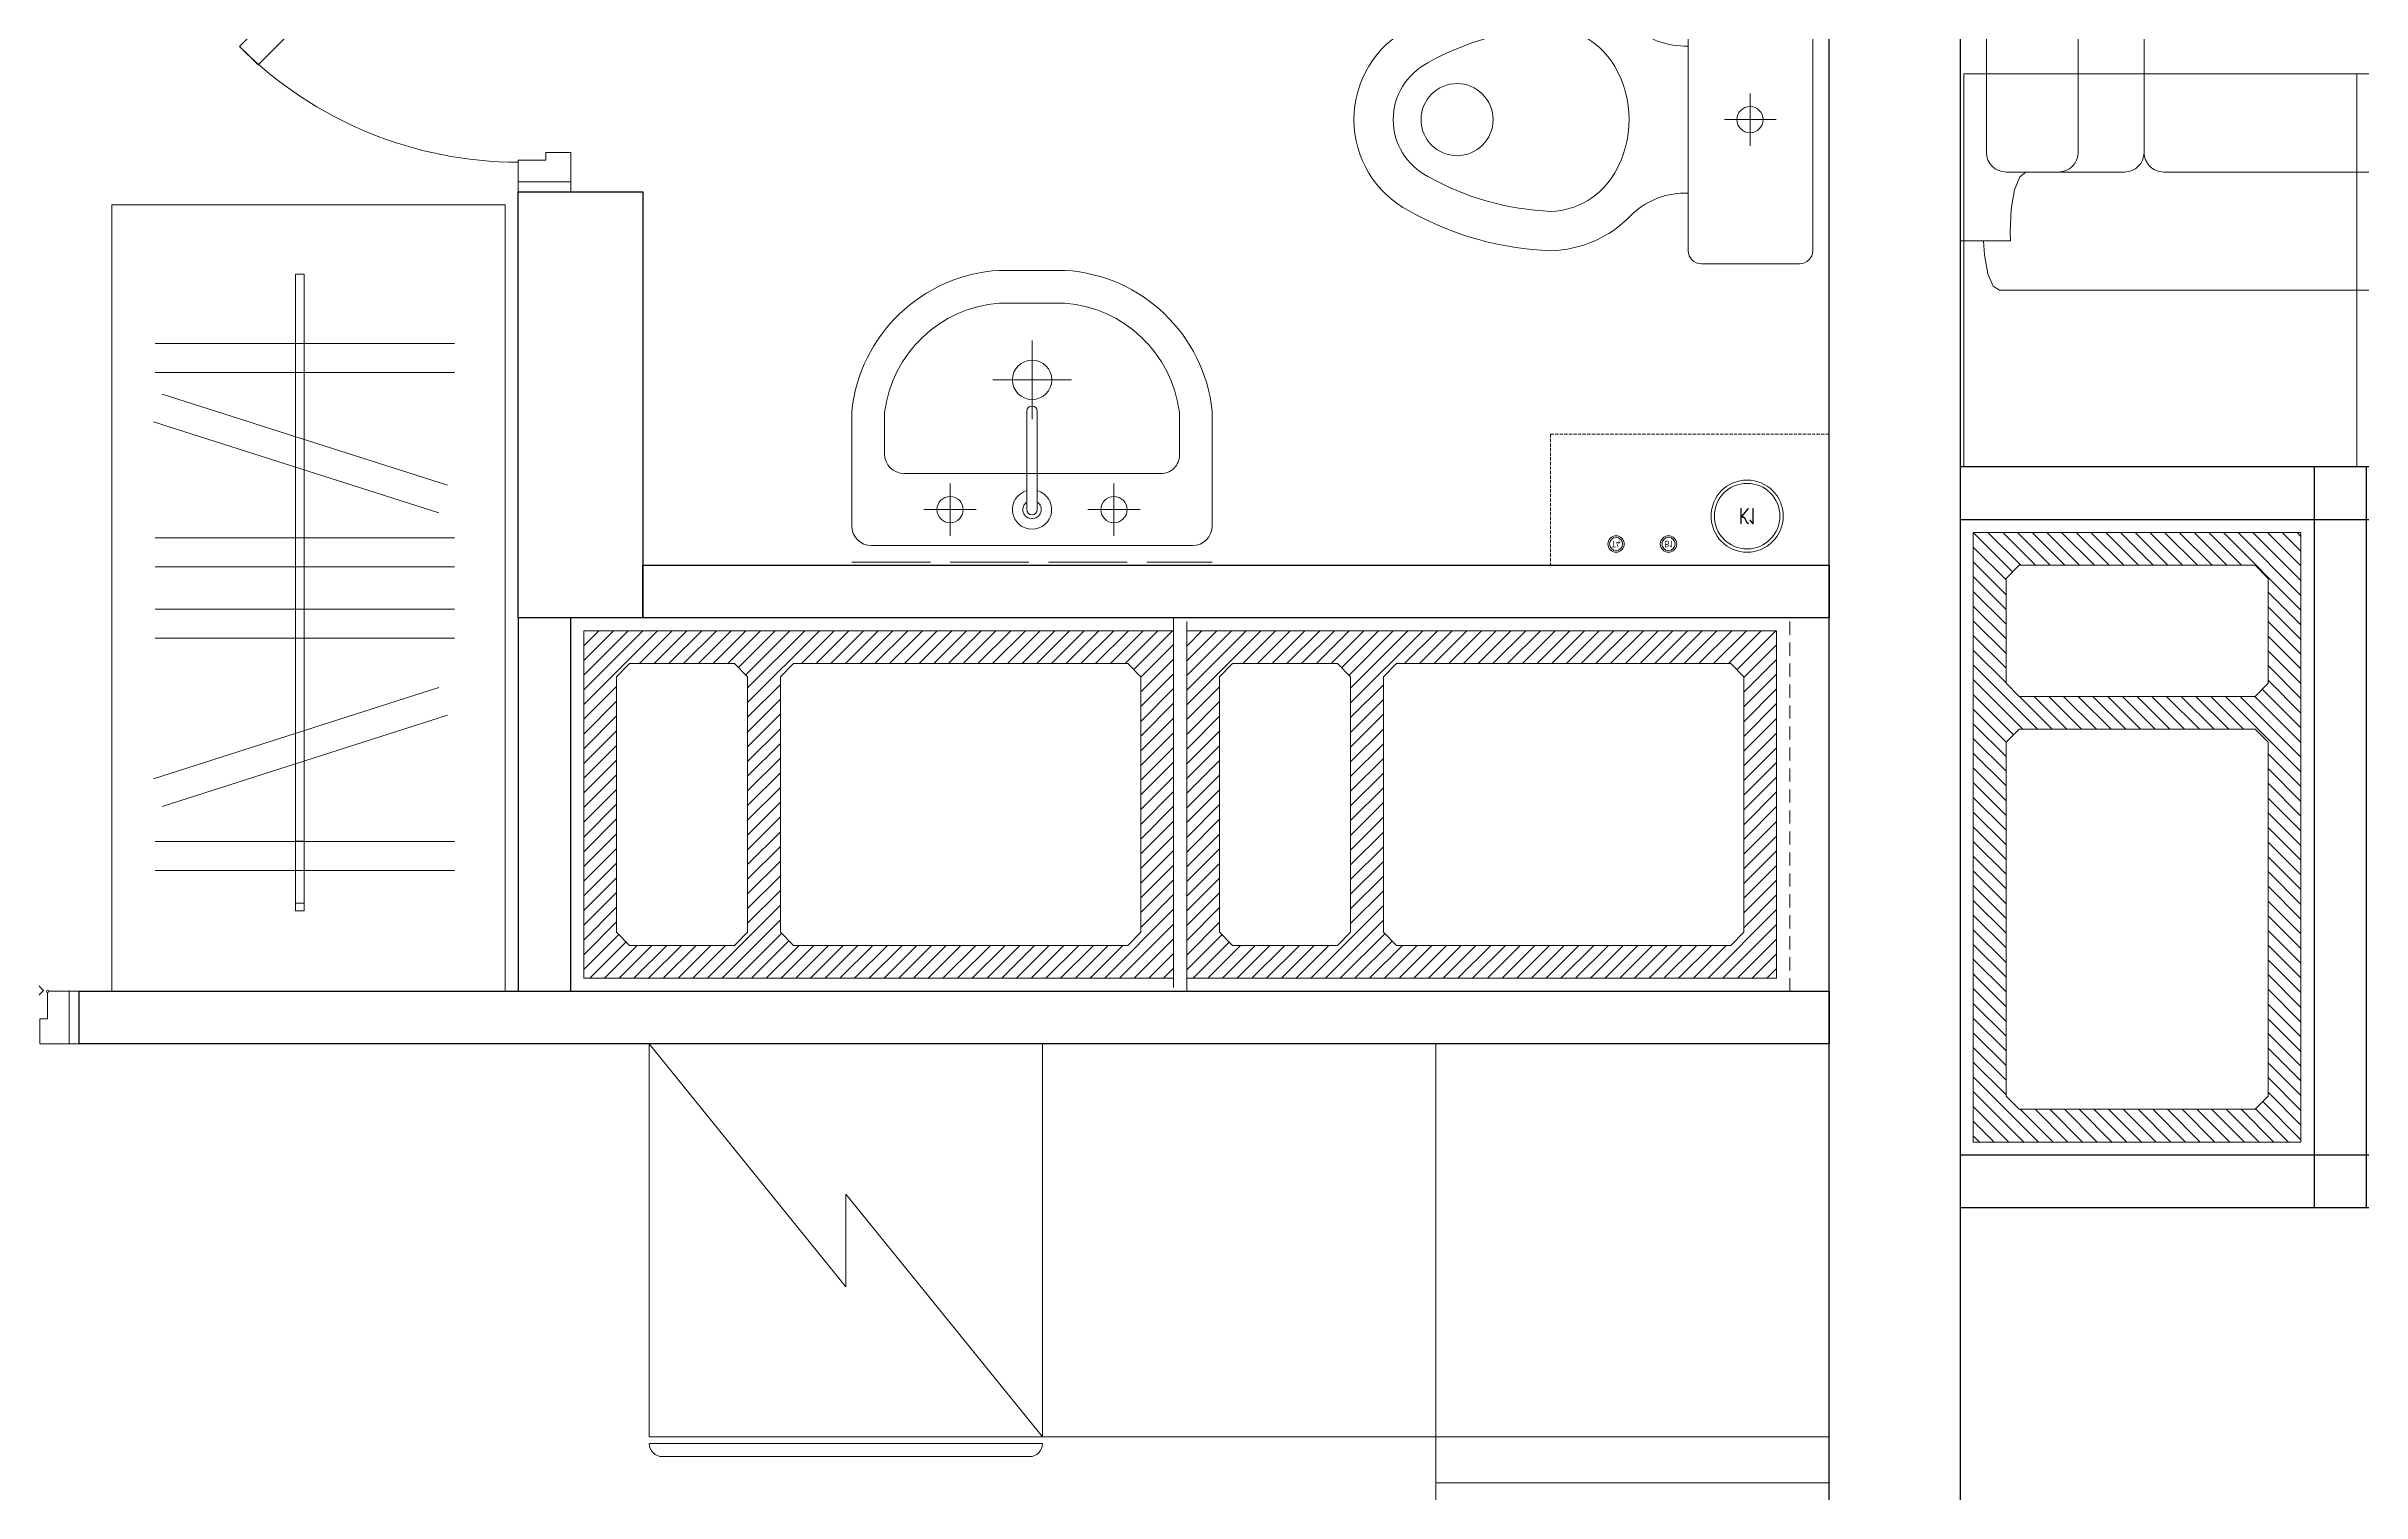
# Model space of a CAD drawing. Header units: millimetres. Extents: x 0 to 145404, y 0 to 194550.
# Drawn here: x 83005 to 86538, y 176511 to 178718 of the extents above; entities that cross this region are included whole.
import ezdxf
from ezdxf.enums import TextEntityAlignment as Align

# ---------------------------------------------------------------- set-up
doc = ezdxf.new("R2010")
doc.units = ezdxf.units.MM
for name, pattern in [('200_ШТРИХ', [320, 200, -120]), ('ACAD_ISO02W100', [15, 12, -3]), ('DASHED', [7, 5, -2, 0]), ('секция_тип 7 (18 уч)$0$GOST2.303 4', [7, 5, -2, 0])]:
    doc.linetypes.add(name, pattern=pattern)
for name, color, linetype, lineweight in [('АР - Вентблок', 36, 'Continuous', 9), ('АР - ВК', 126, 'Continuous', 13), ('АР - Двери', 126, 'Continuous', 9), ('АР - Монолит', 56, 'Continuous', 30), ('АР - Обор. - Холодильник', 42, 'Continuous', 9), ('АР - Оборуд', 252, 'Continuous', 0), ('АР - Перегородки 190', 54, 'Continuous', 30), ('АР - Перегородки 80', 32, 'Continuous', 30), ('АР - Сантехника', 150, 'Continuous', 9)]:
    doc.layers.add(name, color=color, linetype=linetype, lineweight=lineweight)
doc.layers.add('АР - мебель', color=7, linetype='Continuous', lineweight=9, true_color=0x787878)
doc.styles.add('GOST 2.304', font='CS_Gost2304.shx', dxfattribs={"oblique": 15})
doc.styles.add('ГОСТ 2.304', font='CS_Gost2304.shx')

# ---------------------------------------------------------------- blocks, each defined once
blk = doc.blocks.new('Вентблок 930 х 500')
at = {"layer": 'АР - Вентблок', "lineweight": 5}
h = blk.add_hatch(dxfattribs=at)
h.set_pattern_fill('ANSI31', color=256, scale=5)
h.set_pattern_definition([(45, (-3927587.913, -709139.574), (-11.22532015, 11.22532015), [])])
h.paths.add_polyline_path([(-20, 950), (-520, 950), (-520, 20), (-20, 20)])
h.paths.add_polyline_path([(-450, 700), (-470, 720), (-470, 880), (-450, 900), (-90, 900), (-70, 880), (-70, 720), (-90, 700)], flags=16)
h.paths.add_polyline_path([(-90, 650), (-70, 630), (-70, 90), (-90, 70), (-450, 70), (-470, 90), (-470, 630), (-450, 650)], flags=16)
at = {"layer": 'АР - Вентблок', "linetype": '200_ШТРИХ', "lineweight": 5, "ltscale": 0.1}
blk.add_lwpolyline([(-540, 0), (-540, 970), (0, 970), (0, 0)], close=True, dxfattribs=at)
at = {"layer": 'АР - Вентблок', "linetype": 'ByBlock'}
for points in [[(-520, 20), (-520, 950), (-20, 950), (-20, 20)], [(-470, 720), (-470, 880), (-450, 900), (-90, 900), (-70, 880), (-70, 720), (-90, 700), (-450, 700)], [(-470, 90), (-470, 630), (-450, 650), (-90, 650), (-70, 630), (-70, 90), (-90, 70), (-450, 70)]]:
    blk.add_lwpolyline(points, close=True, dxfattribs=at)
blk = doc.blocks.new('КРТД 1800х2000-900 раскладной')
at = {"layer": 'АР - мебель', "linetype": 'ByBlock'}
for p, q in [((-900, 900), (-900, 720)), ((-900, 900), (-100, 900)), ((-100, 900), (-59.9, 900)), ((-50.5, 894.3), (-59.9, 900)), ((-42.4, 875.5), (-50.5, 894.3)), ((-36.9, 846.5), (-42.4, 875.5)), ((-76.2, 811.8), (-77, 825.1)), ((-77, 825.1), (0, 825.1)), ((-35.6, 825.1), (-36.9, 846.5)), ((0, 720.1), (0, 825.1)), ((-77.9, 776.8), (-76.2, 811.8)), ((-91, 727.1), (-83.1, 747)), ((-83.1, 747), (-77.9, 776.8)), ((-890, 720), (-310.6, 720)), ((-70, 720), (-250.6, 720)), ((-100.4, 720.1), (-91, 727.1)), ((0, 720), (0, -720)), ((-920, 690), (-920, -690)), ((-280.6, 690), (-280.6, 30)), ((-280.6, 690), (-280.6, 30)), ((-180, 690), (-180, 30)), ((-40, 30), (-40, 690)), ((-250.6, 0), (-70, 0)), ((-70, 0), (-250.6, 0)), ((-310.6, 0), (-890, 0)), ((-890, 0), (-310.6, 0)), ((-280.6, -30), (-280.6, -690)), ((-280.6, -30), (-280.6, -690)), ((-180, -30), (-180, -690)), ((-40, -690), (-40, -30)), ((-900, -900), (-900, -720)), ((-310.6, -720), (-890, -720)), ((-250.6, -720), (-70, -720)), ((-91, -727.1), (-100.4, -720.1)), ((-83.1, -747), (-91, -727.1)), ((0, -825.1), (0, -720)), ((-77.9, -776.8), (-83.1, -747)), ((-76.2, -811.8), (-77.9, -776.8)), ((-77, -825.1), (-76.2, -811.8)), ((-77, -825.1), (0, -825.1)), ((-42.4, -875.5), (-36.9, -846.5)), ((-36.9, -846.5), (-35.6, -825.1)), ((-50.5, -894.3), (-42.4, -875.5)), ((-900, -900), (-100, -900)), ((-100, -900), (-59.9, -900)), ((-59.9, -900), (-50.5, -894.3))]:
    blk.add_line(p, q, dxfattribs=at)
at = {"layer": 'АР - мебель', "linetype": 'секция_тип 7 (18 уч)$0$GOST2.303 4', "ltscale": 40}
blk.add_lwpolyline([(-890, -720), (-2200, -720), (-2200, 720), (-900, 720)], dxfattribs=at)
at = {"layer": 'АР - мебель', "linetype": 'ByBlock'}
for centre, major_axis, start_param, end_param in [((-890, 690), (21.2, 21.2), 0.785381, 2.356177), ((-310.6, 690), (21.2, 21.2), -0.785416, 0.785381), ((-250.6, 690), (21.2, -21.2), 2.356177, 3.926973), ((-150, 690), (21.2, -21.2), 2.356177, 3.926973), ((-70, 690), (21.2, -21.2), 0.785381, 2.356177), ((-890, 30), (21.2, 21.2), 2.356177, 3.926973), ((-310.6, 30), (21.2, -21.2), 5.49777, 7.068566), ((-250.6, 30), (21.2, 21.2), 2.356177, 3.926973), ((-150, 30), (21.2, 21.2), 2.356177, 3.926973), ((-70, 30), (21.2, -21.2), 5.49777, 7.068566), ((-70, -30), (21.2, 21.2), -0.785416, 0.785381), ((-890, -30), (21.2, 21.2), 0.785381, 2.356177), ((-310.6, -30), (21.2, 21.2), -0.785416, 0.785381), ((-250.6, -30), (21.2, -21.2), 2.356177, 3.926973), ((-150, -30), (21.2, 21.2), 0.785381, 2.356177), ((-890, -690), (21.2, 21.2), 2.356177, 3.926973), ((-310.6, -690), (21.2, 21.2), 3.926973, 5.49777), ((-250.6, -690), (21.2, 21.2), 2.356177, 3.926973), ((-150, -690), (21.2, 21.2), 2.356177, 3.926973), ((-70, -690), (21.2, -21.2), 5.49777, 7.068566)]:
    blk.add_ellipse(centre, major_axis=major_axis, ratio=1, start_param=start_param, end_param=end_param, dxfattribs=at)
blk = doc.blocks.new('Квартира 1К 5200 тип 14')
at = {"layer": 'АР - Монолит'}
blk.add_lwpolyline([(-200, 5200), (-200, 0), (0, 0), (0, 5200)], close=True, dxfattribs=at)
at = {"layer": 'АР - Оборуд'}
for points in [[(-905.4, 3580), (-905.4, 2980), (-805.4, 2980), (-805.4, 3580)], [(-805.4, 3580), (-805.4, 2980), (-205.4, 2980), (-205.4, 3580)]]:
    blk.add_lwpolyline(points, close=True, dxfattribs=at)
at = {"layer": 'АР - Перегородки 80'}
for points in [[(-2180, 2980), (-200, 2980), (-200, 2900), (-2180, 2900)], [(-820, 2980), (-740, 2980), (-740, 1850), (-820, 1850)], [(-1220, 1930), (-200, 1930), (-200, 1850), (-1220, 1850)]]:
    blk.add_lwpolyline(points, close=True, dxfattribs=at)
at = {"xscale": -1, "rotation": 180}
blk.add_blockref('КРТД 1800х2000-900 раскладной', (-200, 4150), dxfattribs=at)
blk.add_blockref('Вентблок 930 х 500', (-200, 1930))
blk = doc.blocks.new('холодильник')
at = {"layer": 'АР - Обор. - Холодильник'}
for p, q in [((0, 300), (0, -300)), ((600, 300), (0, 300)), ((600, -300), (600, 300)), ((610, 300), (610, -300)), ((610, 300), (610, 300)), ((630, -280), (630, 280)), ((0, -300), (600, -300)), ((610, -300), (610, -300))]:
    blk.add_line(p, q, dxfattribs=at)
blk.add_lwpolyline([(600, 300), (229.3, 0), (370.7, 0), (0, -300)], dxfattribs=at)
for centre, start, end in [((610, 280), 0, 90), ((610, -280), 270, 0)]:
    blk.add_arc(centre, 20, start, end, dxfattribs=at)
blk = doc.blocks.new('k_22')
at = {"ltscale": 600}
for p, q in [((0, 600), (0, 0)), ((600, 600), (0, 600)), ((600, 0), (600, 600)), ((500, 550), (100, 550)), ((50, 500), (50, 100)), ((550, 100), (550, 500)), ((100, 50), (500, 50)), ((0, 0), (600, 0))]:
    blk.add_line(p, q, dxfattribs=at)
for centre in [(175, 425), (425, 425), (175, 175), (425, 175)]:
    blk.add_circle(centre, 75, dxfattribs=at)
for centre, radius, start, end in [((100, 500), 50, 90, 180), ((500, 500), 50, 0, 90), ((167.7, 432.3), 93, 85.4974, 184.5026), ((175, 425), 73.8, 0, 180), ((425, 425), 73.8, 0, 180), ((432.3, 432.3), 93, 355.4974, 94.5026), ((175, 425), 41.3, 0, 180), ((425, 425), 41.3, 0, 180), ((175, 425), 73.8, 180, 0), ((175, 425), 41.3, 180, 0), ((182.3, 417.7), 93, 265.4974, 4.5026), ((417.7, 417.7), 93, 175.4974, 274.5026), ((425, 425), 73.8, 180, 0), ((425, 425), 41.3, 180, 0), ((175, 175), 73.8, 0, 180), ((182.3, 182.3), 93, 355.4974, 94.5026), ((417.7, 182.3), 93, 85.4974, 184.5026), ((425, 175), 73.8, 0, 180), ((175, 175), 41.3, 0, 180), ((425, 175), 41.3, 0, 180), ((167.7, 167.7), 93, 175.4974, 274.5026), ((175, 175), 73.8, 180, 0), ((175, 175), 41.3, 180, 0), ((425, 175), 73.8, 180, 0), ((425, 175), 41.3, 180, 0), ((432.3, 167.7), 93, 265.4974, 4.5026), ((100, 100), 50, 180, 270), ((500, 100), 50, 270, 0)]:
    blk.add_arc(centre, radius, start, end, dxfattribs=at)
blk = doc.blocks.new('Умывальник_550х420')
at = {"color": 0, "ltscale": 50}
for points in [[(55, -274.6), (230.3, -274.6, 0.365452), (445, -50.5), (445, 50.2, 0.368387), (228.9, 275.4), (55, 275.4, 0.412588), (25, 245.3), (25, -244.5, 0.412222)], [(163, -224.6), (228, -224.6, 0.357073), (395, -49.7), (395, 50.3, 0.35647), (228, 225.4), (165, 225.4, 0.411711), (135, 195.3), (135, -196.4, 0.420441)], [(80, 8.3), (230, 8.3, -1), (230, -7.7), (80, -7.7, -1)]]:
    blk.add_lwpolyline(points, format="xyb", close=True, dxfattribs=at)
for points in [[(80, 165.3), (80, 85.3)], [(120, 125.3), (40, 125.3)], [(278, 60.2), (278, -59.8)], [(338, 0.2), (218, 0.2)], [(80, -84.7), (80, -164.7)], [(120, -124.7), (40, -124.7)]]:
    blk.add_lwpolyline(points, dxfattribs=at)
for centre, radius in [((80, 125.3), 20), ((278, 0.2), 30), ((80, -124.7), 20)]:
    blk.add_circle(centre, radius, dxfattribs=at)
for radius, start, end in [(30, 15.466, 344.534), (14, 34.8499, 325.1501)]:
    blk.add_arc((80, 0.3), radius, start, end, dxfattribs=at)
at = {"layer": 'Defpoints', "linetype": 'ACAD_ISO02W100', "lineweight": -2, "ltscale": 10}
blk.add_lwpolyline([(0, 275.3), (0, -274.7)], dxfattribs=at)
at = {"layer": 'АР - Сантехника', "linetype": 'ACAD_ISO02W100', "ltscale": 10, "style": 'GOST 2.304', "width": 0.7}
blk.add_attdef('NAME', text='', height=250, dxfattribs=at).set_placement((278, 0.2, 0), align=Align.MIDDLE_CENTER)
blk = doc.blocks.new('Стояк ВК')
at = {"layer": 'АР - ВК', "color": 46, "linetype": 'DASHED'}
blk.add_lwpolyline([(0, 200), (425, 200), (425, 0), (0, 0)], close=True, dxfattribs=at)
at = {"layer": 'АР - ВК', "color": 1, "ltscale": 100}
for radius in [12.5, 10]:
    blk.add_circle((100, 167.5), radius, dxfattribs=at)
at = {"layer": 'АР - ВК', "color": 5, "ltscale": 100}
for radius in [12.5, 10]:
    blk.add_circle((180, 167.5), radius, dxfattribs=at)
at = {"layer": 'АР - ВК', "color": 46, "ltscale": 100}
for radius in [55, 50]:
    blk.add_circle((300, 125), radius, dxfattribs=at)
at = {"layer": 'АР - ВК', "color": 1, "ltscale": 100, "style": 'ГОСТ 2.304'}
blk.add_text('Т4', height=10, dxfattribs=at).set_placement((100, 167.5), align=Align.MIDDLE_CENTER)
at = {"layer": 'АР - ВК', "color": 5, "ltscale": 100, "style": 'ГОСТ 2.304'}
blk.add_text('В1', height=10, dxfattribs=at).set_placement((180, 167.5), align=Align.MIDDLE_CENTER)
at = {"layer": 'АР - ВК', "color": 46, "ltscale": 100, "style": 'ГОСТ 2.304'}
blk.add_text('К1', height=25, dxfattribs=at).set_placement((300, 125), align=Align.MIDDLE_CENTER)
blk = doc.blocks.new('Унитаз_700х440')
at = {"color": 0, "ltscale": 50}
for points in [[(195, -220), (45, -220, -0.414601), (25, -200), (25, 200, -0.414214), (45, 220), (195, 220, -0.414214), (215, 200), (215, -200, -0.414487)], [(327.1, 81.1, -0.261097), (424.4, 140, -0.11879), (612.3, 86.6, -0.608687), (612.3, -86.6, -0.11879), (424.4, -140, -0.261097), (327.1, -81.1, -0.27207)]]:
    blk.add_lwpolyline(points, format="xyb", close=True, dxfattribs=at)
blk.add_lwpolyline([(215, 112.3), (220.9, 112.3, 0.202167), (303, 147, -0.194798), (424.5, 200, -0.119349), (640.7, 139.4, -0.604544), (640.7, -139.4, -0.119349), (424.5, -200, -0.194798), (303, -147, 0.202167), (220.9, -112.3), (215, -112.3)], format="xyb", dxfattribs=at)
for points in [[(120.6, -40), (120.6, 40)], [(159.4, 0), (80.6, 0)]]:
    blk.add_lwpolyline(points, dxfattribs=at)
for centre, radius in [((567.6, 0), 55), ((120.6, 0), 20)]:
    blk.add_circle(centre, radius, dxfattribs=at)
at = {"layer": 'Defpoints', "linetype": 'ACAD_ISO02W100', "lineweight": -2, "ltscale": 10}
blk.add_lwpolyline([(0, -220), (0, 220)], dxfattribs=at)
blk = doc.blocks.new('*U206')
at = {"ltscale": 100}
for p, q in [((15, 37.5), (15, -42.5)), ((46, 37.5), (15, 37.5)), ((48, -4.5), (48, 35.5)), ((852, -4.5), (852, 37.5)), ((852, 37.5), (885, 37.5)), ((885, 37.5), (885, -42.5)), ((60, -4.5), (48, -4.5)), ((60, -42.5), (60, -4.5)), ((840, -42.5), (840, -4.5)), ((840, -4.5), (852, -4.5)), ((15, -42.5), (60, -42.5)), ((885, -42.5), (840, -42.5))]:
    blk.add_line(p, q, dxfattribs=at)
for points in [[(54.4, 38.9), (82.7, 10.6), (648, 575.9), (619.7, 604.2)], [(15, -42.5), (0, -42.5), (0, 37.5), (15, 37.5)], [(885, -42.5), (900, -42.5), (900, 37.5), (885, 37.5)]]:
    blk.add_lwpolyline(points, close=True, dxfattribs=at)
blk.add_circle((48, 37.5), 2, dxfattribs=at)
blk.add_arc((56.7, 37.5), 800, 0, 44.865, dxfattribs=at)
blk = doc.blocks.new('Ш03 600х1200')
for p, q in [((0, 600), (-1200, 600)), ((-1200, 0), (-1200, 600)), ((0, 0), (0, 600)), ((-988.5, 66), (-988.5, 522.9)), ((-944.2, 66), (-944.2, 522.9)), ((-911.1, 76.8), (-772.2, 512)), ((-868.9, 63.3), (-730, 498.6)), ((-692.1, 66), (-692.1, 522.9)), ((-647.8, 66), (-647.8, 522.9)), ((-583, 66), (-583, 522.9)), ((-538.7, 66), (-538.7, 522.9)), ((-324.4, 63.3), (-463.3, 498.6)), ((-282.2, 76.8), (-421.1, 512)), ((-228.6, 66), (-228.6, 522.9)), ((-184.3, 66), (-184.3, 522.9)), ((-123, 293.3), (-1094.4, 293.3)), ((-1094.4, 293.3), (-1094.4, 280.4)), ((-134.5, 293.3), (-228.9, 293.3)), ((-228.9, 293.3), (-228.9, 280.4)), ((-134.5, 280.4), (-134.5, 293.3)), ((-123, 280.4), (-123, 293.3)), ((-1094.4, 280.4), (-123, 280.4)), ((-228.9, 280.4), (-134.5, 280.4)), ((0, 0), (-1200, 0))]:
    blk.add_line(p, q)
blk = doc.blocks.new('*U202')
at = {"ltscale": 100}
for p, q in [((15, 37.5), (15, -42.5)), ((46, 37.5), (15, 37.5)), ((48, -4.5), (48, 35.5)), ((652, -4.5), (652, 37.5)), ((652, 37.5), (685, 37.5)), ((685, 37.5), (685, -42.5)), ((60, -4.5), (48, -4.5)), ((60, -42.5), (60, -4.5)), ((640, -42.5), (640, -4.5)), ((640, -4.5), (652, -4.5)), ((15, -42.5), (60, -42.5)), ((685, -42.5), (640, -42.5))]:
    blk.add_line(p, q, dxfattribs=at)
for points in [[(54.4, 38.9), (82.7, 10.6), (506.5, 434.5), (478.3, 462.8)], [(15, -42.5), (0, -42.5), (0, 37.5), (15, 37.5)], [(685, -42.5), (700, -42.5), (700, 37.5), (685, 37.5)]]:
    blk.add_lwpolyline(points, close=True, dxfattribs=at)
blk.add_circle((48, 37.5), 2, dxfattribs=at)
blk.add_arc((55, 37.5), 600, 0, 44.865, dxfattribs=at)
blk = doc.blocks.new('Вентблок 900 х 530')
at = {"layer": 'АР - Вентблок', "lineweight": 5}
h = blk.add_hatch(dxfattribs=at)
h.set_pattern_fill('ANSI31', color=256, scale=5)
h.set_pattern_definition([(45, (-3927617.913, -709139.574), (-11.22532015, 11.22532015), [])])
h.paths.add_polyline_path([(-20, 920), (-550, 920), (-550, 20), (-20, 20)])
h.paths.add_polyline_path([(-480, 670), (-500, 690), (-500, 850), (-480, 870), (-90, 870), (-70, 850), (-70, 690), (-90, 670)], flags=16)
h.paths.add_polyline_path([(-90, 620), (-70, 600), (-70, 90), (-90, 70), (-480, 70), (-500, 90), (-500, 600), (-480, 620)], flags=16)
at = {"layer": 'АР - Вентблок', "linetype": '200_ШТРИХ', "lineweight": 5, "ltscale": 0.1}
blk.add_lwpolyline([(-570, 0), (-570, 940), (0, 940), (0, 0)], close=True, dxfattribs=at)
at = {"layer": 'АР - Вентблок', "linetype": 'ByBlock'}
for points in [[(-550, 20), (-550, 920), (-20, 920), (-20, 20)], [(-500, 690), (-500, 850), (-480, 870), (-90, 870), (-70, 850), (-70, 690), (-90, 670), (-480, 670)], [(-500, 90), (-500, 600), (-480, 620), (-90, 620), (-70, 600), (-70, 90), (-90, 70), (-480, 70)]]:
    blk.add_lwpolyline(points, close=True, dxfattribs=at)
blk = doc.blocks.new('Квартира 2К 9600 тип 6')
at = {"layer": 'АР - Монолит'}
blk.add_lwpolyline([(0, 9600), (0, 3260), (200, 3260), (200, 9600)], close=True, dxfattribs=at)
at = {"layer": 'АР - Оборуд'}
for points in [[(200, 6500), (200, 5900), (800, 5900), (800, 6500)], [(800, 6500), (800, 5900), (1400, 5900), (1400, 6500)], [(200, 5900), (200, 5830), (800, 5830), (800, 5900)]]:
    blk.add_lwpolyline(points, close=True, dxfattribs=at)
at = {"layer": 'АР - Перегородки 190', "elevation": 0}
blk.add_lwpolyline([(2200, 7150), (2200, 7800), (2010, 7800), (2010, 7150)], close=True, dxfattribs=at)
at = {"layer": 'АР - Перегородки 80'}
for points in [[(200, 7230), (200, 7150), (2010, 7150), (2010, 7230)], [(2200, 7150), (2200, 6580), (2120, 6580), (2120, 7150)], [(200, 6580), (200, 6500), (2870, 6500), (2870, 6580)]]:
    blk.add_lwpolyline(points, close=True, dxfattribs=at)
at = {"rotation": 270}
for p in [(260, 6580), (1180, 6580)]:
    blk.add_blockref('Вентблок 900 х 530', p, dxfattribs=at)
at = {"layer": 'АР - ВК', "rotation": 180}
blk.add_blockref('Стояк ВК', (625, 7430, 0), dxfattribs=at)
at = {"layer": 'АР - Двери', "rotation": 270}
blk.add_blockref('*U202', (2162.5, 8500, 0), dxfattribs=at)
at = {"layer": 'АР - Двери'}
blk.add_blockref('*U206', (2870, 6542.5, 0), dxfattribs=at)
at = {"layer": 'АР - мебель', "xscale": -1, "rotation": 90}
blk.add_blockref('Ш03 600х1200', (2820, 6580, 0), dxfattribs=at)
at = {"layer": 'АР - Оборуд', "extrusion": (0, 0, -1), "zscale": -1, "rotation": 270}
blk.add_blockref('холодильник', (-1700, 6500), dxfattribs=at)
at = {"layer": 'АР - Оборуд', "rotation": 270}
blk.add_blockref('k_22', (200, 5830), dxfattribs=at)
at = {"layer": 'АР - Сантехника', "xscale": -1}
for name, p, rotation in [('Унитаз_700х440', (200, 7910, 0), 180), ('Умывальник_550х420', (1415.8, 7235, 0), 270)]:
    blk.add_blockref(name, p, dxfattribs=dict(at, rotation=rotation))
blk = doc.blocks.new('V_Section_1')
for name, p in [('Квартира 1К 5200 тип 14', (9150, -5600)), ('Квартира 2К 9600 тип 6', (8950, -10000))]:
    blk.add_blockref(name, p)

msp = doc.modelspace()

# ---------------------------------------------------------------- block references
at = {"xscale": -1}
msp.add_blockref('V_Section_1', (94875.5, 180696.1), dxfattribs=at)

doc.saveas('drawing.dxf')
